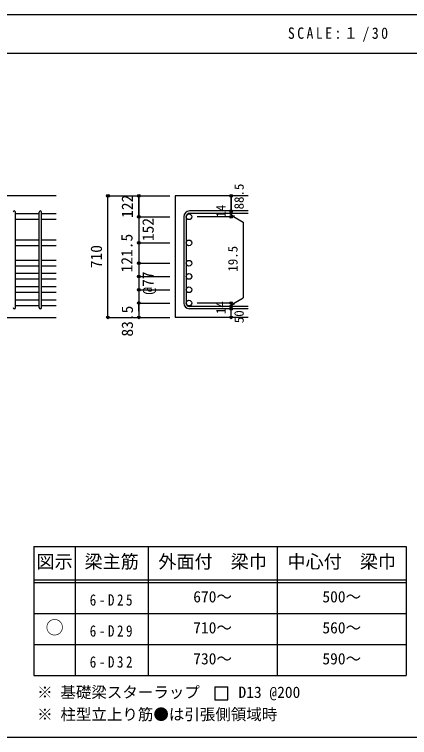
# Model space of a CAD drawing. Units: millimetres at full size, sheet at 1:30, with parts at other scales. Extents: x -5973 to 5954, y -4195 to 4201.
# Drawn here: x 1334 to 3629, y 3 to 4201 of the extents above; entities that cross this region are included whole.
import ezdxf
from ezdxf.enums import TextEntityAlignment as Align

# ---------------------------------------------------------------- set-up
doc = ezdxf.new("R2010")
doc.units = ezdxf.units.MM
doc.header["$LTSCALE"] = 30
doc.header["$PDMODE"] = 32
doc.header["$PDSIZE"] = 15
for name, color, linetype in [('0-1_躯体線', 2, 'Continuous'), ('0-5_基礎梁筋', 7, 'Continuous'), ('0-6_スタラップ筋', 7, 'Continuous'), ('0-D_寸法', 4, 'Continuous'), ('6-7_文字', 7, 'Continuous'), ('6-E_枠', 7, 'Continuous'), ('F-0_枠', 6, 'Continuous')]:
    doc.layers.add(name, color=color, linetype=linetype)
doc.styles.add('ＭＳ ゴシック', font='')
doc.styles.get('ＭＳ ゴシック').set_extended_font_data('MS Gothic')

msp = doc.modelspace()

# ---------------------------------------------------------------- linework, layer by layer
at = {"layer": '0-1_躯体線'}
for p, q in [((1577.44, 3148.3), (-72.56, 3148.3)), ((2692.44, 3148.3), (2267.44, 3148.3)), ((2267.44, 3148.3), (2267.44, 2442.3)), ((1177.44, 2442.3), (1577.44, 2442.3)), ((2692.44, 2442.3), (2267.44, 2442.3))]:
    msp.add_line(p, q, dxfattribs=at)
at = {"layer": '0-5_基礎梁筋'}
for p, q in [((1477.44, 3043.1), (1341.44, 3043.1)), ((1577.44, 3043.1), (1491.44, 3043.1)), ((1477.44, 3010.1), (1341.44, 3010.1)), ((1577.44, 3010.1), (1491.44, 3010.1)), ((1477.44, 2891.1), (1341.44, 2891.1)), ((1477.44, 2858.1), (1341.44, 2858.1)), ((1577.44, 2891.1), (1491.44, 2891.1)), ((1577.44, 2858.1), (1491.44, 2858.1)), ((1477.44, 2773.3), (1341.44, 2773.3)), ((1577.44, 2773.3), (1491.44, 2773.3)), ((1477.44, 2740.3), (1341.44, 2740.3)), ((1577.44, 2740.3), (1491.44, 2740.3)), ((1477.44, 2696.3), (1341.44, 2696.3)), ((1577.44, 2696.3), (1491.44, 2696.3)), ((1477.44, 2663.3), (1341.44, 2663.3)), ((1577.44, 2663.3), (1491.44, 2663.3)), ((1477.44, 2619.3), (1341.44, 2619.3)), ((1577.44, 2619.3), (1491.44, 2619.3)), ((1477.44, 2586.3), (1341.44, 2586.3)), ((1577.44, 2586.3), (1491.44, 2586.3)), ((1477.44, 2542.3), (1341.44, 2542.3)), ((1577.44, 2542.3), (1491.44, 2542.3)), ((1477.44, 2509.3), (1341.44, 2509.3)), ((1577.44, 2509.3), (1491.44, 2509.3))]:
    msp.add_line(p, q, dxfattribs=at)
at = {"layer": '0-5_基礎梁筋', "color": 3}
for centre in [(2347.94, 3026.6), (2347.94, 2874.6), (2347.94, 2756.8), (2347.94, 2679.8), (2347.94, 2602.8), (2347.94, 2525.8)]:
    msp.add_circle(centre, 16.5, dxfattribs=at)
at = {"layer": '0-6_スタラップ筋'}
for p, q in [((1341.44, 2499.3), (1341.44, 3053.1)), ((1477.44, 2499.3), (1477.44, 3053.1)), ((1491.44, 2499.3), (1491.44, 3053.1)), ((2317.44, 3026.6), (2317.44, 2525.8)), ((2331.44, 3026.6), (2331.44, 2525.8)), ((2692.44, 3060.1), (2350.94, 3060.1)), ((2692.44, 3046.1), (2350.94, 3046.1)), ((2692.44, 2506.3), (2350.94, 2506.3)), ((2692.44, 2492.3), (2350.94, 2492.3))]:
    msp.add_line(p, q, dxfattribs=at)
for centre, radius, start, end in [((1334.44, 3053.1), 7, 0, 180), ((1484.44, 3053.1), 7, 0, 180), ((2350.94, 3026.6), 33.5, 90, 180), ((2350.94, 3026.6), 19.5, 90, 180), ((2350.94, 2525.8), 33.5, 180, 270), ((2350.94, 2525.8), 19.5, 180, 270), ((1334.44, 2499.3), 7, 180, 0), ((1484.44, 2499.3), 7, 180, 0)]:
    msp.add_arc(centre, radius, start, end, dxfattribs=at)
at = {"layer": '0-D_寸法'}
for p, q in [((1877.44, 3148.3), (2057.44, 3148.3)), ((1877.44, 3148.3), (2057.44, 3148.3)), ((1877.44, 2442.3), (1877.44, 3148.3)), ((1877.44, 2442.3), (1877.44, 3148.3)), ((2057.44, 3026.6), (2057.44, 3148.3)), ((2057.44, 3148.3), (2237.44, 3148.3)), ((2057.44, 3148.3), (2237.44, 3148.3)), ((2057.44, 3026.6), (2057.44, 3148.3)), ((2057.44, 3026.6), (2237.44, 3026.6)), ((2057.44, 3026.6), (2237.44, 3026.6)), ((2057.44, 3026.6), (2057.44, 2974.6)), ((2057.44, 3026.6), (2057.44, 2478.33)), ((2057.44, 3026.6), (2057.44, 2492.8)), ((2592.44, 3026.6), (2396.35, 3026.6)), ((2592.44, 3046.1), (2592.44, 3060.1)), ((2592.44, 3046.1), (2592.44, 3026.6)), ((2592.44, 3036.35), (2611.76, 3031.18)), ((2592.44, 3036.35), (2662.5, 2995.9)), ((2662.5, 2995.9), (2662.5, 2556.5)), ((2057.44, 2874.6), (2237.44, 2874.6)), ((2057.44, 2874.6), (2237.44, 2874.6)), ((2057.44, 2860.3), (2057.44, 2525.8)), ((2057.44, 2756.8), (2237.44, 2756.8)), ((2057.44, 2679.8), (2237.44, 2679.8)), ((2057.44, 2602.8), (2237.44, 2602.8)), ((2057.44, 2525.8), (2237.44, 2525.8)), ((2592.44, 2525.8), (2396.35, 2525.8)), ((2592.44, 2516.05), (2662.5, 2556.5)), ((2592.44, 2506.3), (2592.44, 2525.8)), ((2592.44, 2516.05), (2611.76, 2521.23)), ((2592.44, 2492.3), (2592.44, 2506.3)), ((2592.44, 2442.3), (2592.44, 2492.3)), ((1877.44, 2442.3), (2057.44, 2442.3)), ((2057.44, 2442.3), (2237.44, 2442.3))]:
    msp.add_line(p, q, dxfattribs=at)
for points in [[(2057.44, 3148.3), (2057.44, 3026.6), (2057.44, 2860.3)], [(2592.44, 3148.3), (2592.44, 3060.1), (2592.44, 3148.3)], [(2057.44, 2478.33), (2057.44, 2525.8), (2057.44, 2442.3)]]:
    msp.add_lwpolyline(points, dxfattribs=at)
for centre, radius in [((1877.44, 3148.3), 8), ((1877.44, 3148.3), 7.2), ((1877.44, 3148.3), 6.4), ((1877.44, 3148.3), 5.6), ((1877.44, 3148.3), 4.8), ((1877.44, 3148.3), 4), ((1877.44, 3148.3), 3.2), ((1877.44, 3148.3), 2.4), ((1877.44, 3148.3), 1.6), ((1877.44, 3148.3), 0.8), ((2057.44, 3148.3), 8), ((2057.44, 3148.3), 7.2), ((2057.44, 3148.3), 6.4), ((2057.44, 3148.3), 5.6), ((2057.44, 3148.3), 4.8), ((2057.44, 3148.3), 4), ((2057.44, 3148.3), 3.2), ((2057.44, 3148.3), 2.4), ((2057.44, 3148.3), 1.6), ((2057.44, 3148.3), 0.8), ((2592.44, 3148.3), 4), ((2592.44, 3148.3), 3.6), ((2592.44, 3148.3), 3.2), ((2592.44, 3148.3), 2.8), ((2592.44, 3148.3), 2.4), ((2592.44, 3148.3), 2), ((2592.44, 3148.3), 1.6), ((2592.44, 3148.3), 1.2), ((2592.44, 3148.3), 0.8), ((2592.44, 3148.3), 0.4), ((2057.44, 3026.6), 8), ((2057.44, 3026.6), 7.2), ((2057.44, 3026.6), 6.4), ((2057.44, 3026.6), 5.6), ((2057.44, 3026.6), 4.8), ((2057.44, 3026.6), 4), ((2057.44, 3026.6), 3.2), ((2057.44, 3026.6), 2.4), ((2057.44, 3026.6), 1.6), ((2057.44, 3026.6), 0.8), ((2592.44, 3060.1), 4), ((2592.44, 3046.1), 4), ((2592.44, 3026.6), 4), ((2592.44, 3060.1), 3.6), ((2592.44, 3046.1), 3.6), ((2592.44, 3026.6), 3.6), ((2592.44, 3060.1), 3.2), ((2592.44, 3046.1), 3.2), ((2592.44, 3026.6), 3.2), ((2592.44, 3060.1), 2.8), ((2592.44, 3046.1), 2.8), ((2592.44, 3026.6), 2.8), ((2592.44, 3060.1), 2.4), ((2592.44, 3046.1), 2.4), ((2592.44, 3026.6), 2.4), ((2592.44, 3060.1), 2), ((2592.44, 3046.1), 2), ((2592.44, 3026.6), 2), ((2592.44, 3060.1), 1.6), ((2592.44, 3046.1), 1.6), ((2592.44, 3026.6), 1.6), ((2592.44, 3060.1), 1.2), ((2592.44, 3046.1), 1.2), ((2592.44, 3026.6), 1.2), ((2592.44, 3060.1), 0.8), ((2592.44, 3046.1), 0.8), ((2592.44, 3026.6), 0.8), ((2592.44, 3060.1), 0.4), ((2592.44, 3046.1), 0.4), ((2592.44, 3026.6), 0.4), ((2057.44, 2874.6), 8), ((2057.44, 2874.6), 7.2), ((2057.44, 2874.6), 6.4), ((2057.44, 2874.6), 5.6), ((2057.44, 2874.6), 4.8), ((2057.44, 2874.6), 4), ((2057.44, 2874.6), 3.2), ((2057.44, 2874.6), 2.4), ((2057.44, 2874.6), 1.6), ((2057.44, 2874.6), 0.8), ((2057.44, 2756.8), 8), ((2057.44, 2756.8), 7.2), ((2057.44, 2756.8), 6.4), ((2057.44, 2756.8), 5.6), ((2057.44, 2756.8), 4.8), ((2057.44, 2756.8), 4), ((2057.44, 2756.8), 3.2), ((2057.44, 2756.8), 2.4), ((2057.44, 2756.8), 1.6), ((2057.44, 2756.8), 0.8), ((2057.44, 2679.8), 8), ((2057.44, 2679.8), 7.2), ((2057.44, 2679.8), 6.4), ((2057.44, 2679.8), 5.6), ((2057.44, 2679.8), 4.8), ((2057.44, 2679.8), 4), ((2057.44, 2679.8), 3.2), ((2057.44, 2679.8), 2.4), ((2057.44, 2679.8), 1.6), ((2057.44, 2679.8), 0.8), ((2057.44, 2602.8), 8), ((2057.44, 2602.8), 7.2), ((2057.44, 2602.8), 6.4), ((2057.44, 2602.8), 5.6), ((2057.44, 2602.8), 4.8), ((2057.44, 2602.8), 4), ((2057.44, 2602.8), 3.2), ((2057.44, 2602.8), 2.4), ((2057.44, 2602.8), 1.6), ((2057.44, 2602.8), 0.8), ((2057.44, 2525.8), 8), ((2057.44, 2525.8), 7.2), ((2057.44, 2525.8), 6.4), ((2057.44, 2525.8), 5.6), ((2057.44, 2525.8), 4.8), ((2057.44, 2525.8), 4), ((2057.44, 2525.8), 3.2), ((2057.44, 2525.8), 2.4), ((2057.44, 2525.8), 1.6), ((2057.44, 2525.8), 0.8), ((2592.44, 2525.8), 4), ((2592.44, 2525.8), 3.6), ((2592.44, 2525.8), 3.2), ((2592.44, 2525.8), 2.8), ((2592.44, 2525.8), 2.4), ((2592.44, 2525.8), 2), ((2592.44, 2525.8), 1.6), ((2592.44, 2525.8), 1.2), ((2592.44, 2525.8), 0.8), ((2592.44, 2525.8), 0.4), ((2592.44, 2506.3), 4), ((2592.44, 2492.3), 4), ((2592.44, 2506.3), 3.6), ((2592.44, 2492.3), 3.6), ((2592.44, 2506.3), 3.2), ((2592.44, 2492.3), 3.2), ((2592.44, 2506.3), 2.8), ((2592.44, 2492.3), 2.8), ((2592.44, 2506.3), 2.4), ((2592.44, 2492.3), 2.4), ((2592.44, 2506.3), 2), ((2592.44, 2492.3), 2), ((2592.44, 2506.3), 1.6), ((2592.44, 2492.3), 1.6), ((2592.44, 2506.3), 1.2), ((2592.44, 2492.3), 1.2), ((2592.44, 2506.3), 0.8), ((2592.44, 2492.3), 0.8), ((2592.44, 2506.3), 0.4), ((2592.44, 2492.3), 0.4), ((1877.44, 2442.3), 7.2), ((1877.44, 2442.3), 6.4), ((1877.44, 2442.3), 5.6), ((1877.44, 2442.3), 4.8), ((1877.44, 2442.3), 4), ((1877.44, 2442.3), 3.2), ((1877.44, 2442.3), 2.4), ((1877.44, 2442.3), 1.6), ((1877.44, 2442.3), 0.8), ((2057.44, 2442.3), 7.2), ((2057.44, 2442.3), 6.4), ((2057.44, 2442.3), 5.6), ((2057.44, 2442.3), 4.8), ((2057.44, 2442.3), 4), ((2057.44, 2442.3), 3.2), ((2057.44, 2442.3), 2.4), ((2057.44, 2442.3), 1.6), ((2057.44, 2442.3), 0.8), ((2592.44, 2442.3), 4), ((2592.44, 2442.3), 3.6), ((2592.44, 2442.3), 3.2), ((2592.44, 2442.3), 2.8), ((2592.44, 2442.3), 2.4), ((2592.44, 2442.3), 2), ((2592.44, 2442.3), 1.6), ((2592.44, 2442.3), 1.2), ((2592.44, 2442.3), 0.8), ((2592.44, 2442.3), 0.4)]:
    msp.add_circle(centre, radius, dxfattribs=at)
at = {"layer": '0-D_寸法', "color": 7}
for p in [(1877.44, 3148.3), (2057.44, 3148.3), (2592.44, 3148.3), (2592.44, 3060.1), (2057.44, 3026.6), (2592.44, 3046.1), (2592.44, 3026.6), (2057.44, 2874.6), (2057.44, 2756.8), (2057.44, 2679.8), (2057.44, 2602.8), (2057.44, 2525.8), (2592.44, 2525.8), (2592.44, 2506.3), (2592.44, 2492.3), (1877.44, 2442.3), (2057.44, 2442.3), (2592.44, 2442.3)]:
    msp.add_point(p, dxfattribs=at)
at = {"layer": '6-7_文字'}
for q in [(2497.82, 222.82), (2572.82, 297.82)]:
    msp.add_line((2497.82, 297.82), q, dxfattribs=at)
msp.add_lwpolyline([(2497.82, 222.82), (2572.82, 222.82), (2572.82, 297.82)], dxfattribs=at)
at = {"layer": '6-E_枠', "color": 3}
for p, q in [((1447.71, 1112.77), (1447.71, 362.77)), ((1447.71, 1112.77), (3610.24, 1112.77)), ((3610.24, 1112.77), (3610.24, 362.77)), ((1447.71, 362.77), (3610.24, 362.77))]:
    msp.add_line(p, q, dxfattribs=at)
at = {"layer": '6-E_枠'}
for p, q in [((1687.71, 1112.77), (1687.71, 362.77)), ((2110.24, 1112.77), (2110.24, 362.77)), ((2860.24, 1112.77), (2860.24, 362.77)), ((1447.71, 917.77), (3610.24, 917.77)), ((1447.71, 902.77), (3610.24, 902.77)), ((1447.71, 722.77), (3610.24, 722.77)), ((1447.71, 542.77), (3610.24, 542.77))]:
    msp.add_line(p, q, dxfattribs=at)
at = {"layer": 'F-0_枠'}
msp.add_line((-5972.88, 4201.15), (5954.1, 4201.15), dxfattribs=at)
at = {"layer": 'F-0_枠', "color": 2}
for p, q in [((-5972.88, 3976.15), (3723.6, 3976.15)), ((3723.6, 2.95), (-5972.88, 2.95))]:
    msp.add_line(p, q, dxfattribs=at)

# ---------------------------------------------------------------- texts
at = {"layer": '0-D_寸法', "style": 'ＭＳ ゴシック'}
for s, height, p in [('88.5', 54.99, (2682.44, 3069.3)), ('122', 65.98, (2042.44, 3019.95)), ('14', 54.99, (2577.21, 3021.44)), ('152', 65.98, (2162.82, 2884.98)), ('121.5', 65.98, (2039.75, 2703.33)), ('710', 65.98, (1862.44, 2727.8)), ('19.5', 54.99, (2646.57, 2707.75)), ('@77', 65.98, (2162.81, 2574.63)), ('14', 54.99, (2577.18, 2461.62)), ('83.5', 65.98, (2042.44, 2330.8)), ('50', 54.99, (2682.44, 2408.8))]:
    msp.add_text(s, height=height, rotation=90, dxfattribs=at).set_placement(p, align=Align.BOTTOM_LEFT)
at = {"layer": '6-7_文字', "color": 2, "style": 'ＭＳ ゴシック'}
for s, p in [('図示', (1462.71, 962.77)), ('梁主筋', (1741.48, 962.77)), ('外面付\u3000梁巾', (2170.24, 962.77)), ('中心付\u3000梁巾', (2920.24, 962.77)), ('○', (1515.21, 580.27))]:
    msp.add_text(s, height=76.98, dxfattribs=at).set_placement(p, align=Align.BOTTOM_LEFT)
at = {"layer": '6-7_文字', "style": 'ＭＳ ゴシック'}
for s, p in [('670～', (2372.74, 767.77)), ('500～', (3122.74, 767.77)), ('710～', (2372.74, 587.77)), ('560～', (3122.74, 587.77)), ('730～', (2372.74, 407.77)), ('590～', (3122.74, 407.77)), ('※ 基礎梁スターラップ     D13 @200', (1466.27, 213.19)), ('※ 柱型立上り筋●は引張側領域時', (1466.27, 84.68))]:
    msp.add_text(s, height=65.98, dxfattribs=at).set_placement(p, align=Align.BOTTOM_LEFT)
at = {"layer": '6-7_文字', "color": 2, "insert": (2922.26, 4043.65), "char_height": 65.98, "attachment_point": 7, "style": 'ＭＳ ゴシック'}
msp.add_mtext('\\T1.34;\\W0.9;SCALE:１/30', dxfattribs=at)
at = {"layer": '6-7_文字', "char_height": 65.98, "attachment_point": 7, "style": 'ＭＳ ゴシック'}
for s, insert in [('\\T1.38;\\W0.85;6-D25', (1771.48, 767.77)), ('\\T1.38;\\W0.85;6-D29', (1771.48, 587.77)), ('\\T1.38;\\W0.85;6-D32', (1771.48, 407.77))]:
    msp.add_mtext(s, dxfattribs=dict(at, insert=insert))

doc.saveas('drawing.dxf')
